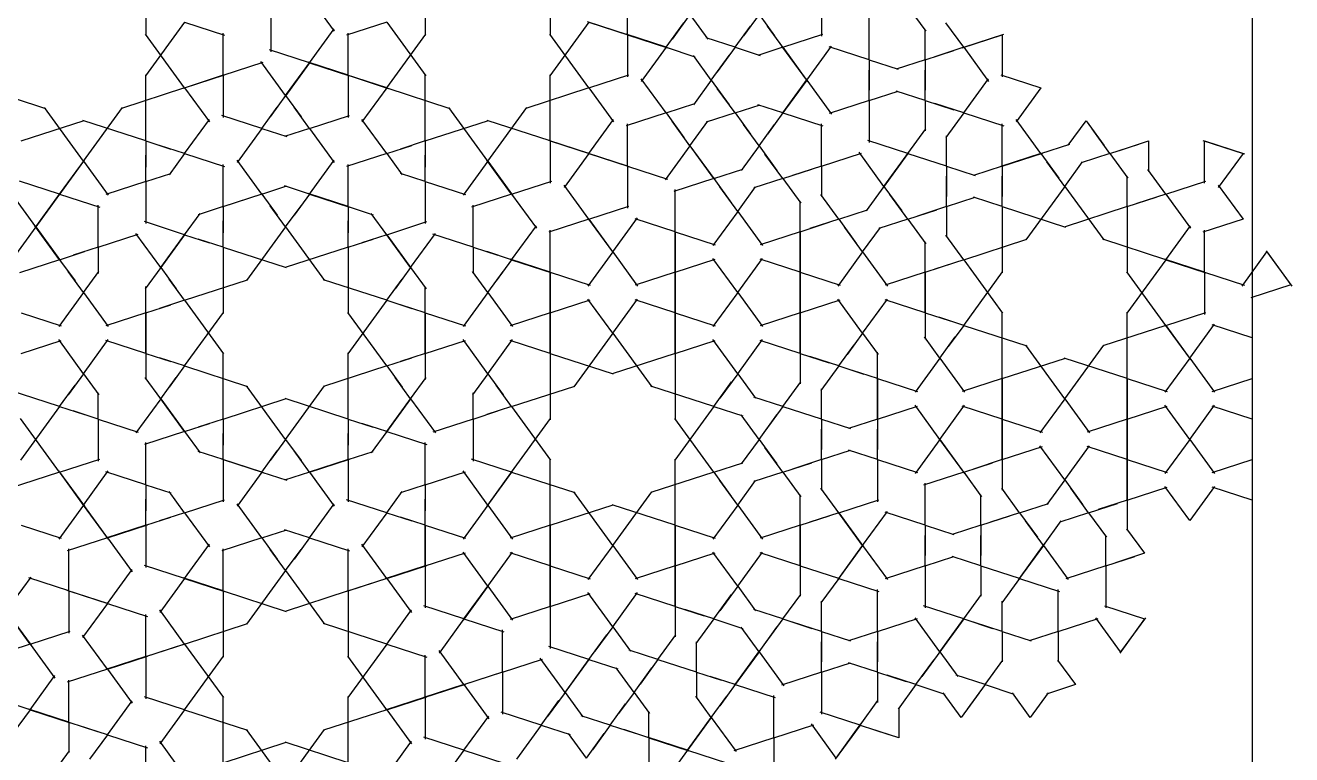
# Model space of a CAD drawing. Header units: millimetres. Extents: x -350 to 364, y -352 to 352.
# Drawn here: x -94.2 to 364.2, y -152.7 to 111.5 of the extents above; entities that cross this region are included whole.
import ezdxf

# ---------------------------------------------------------------- set-up
doc = ezdxf.new("R2010")
doc.units = ezdxf.units.MM
doc.layers.add('canvas_boundary', color=7, linetype='Continuous', true_color=0x505050)
doc.layers.add('strapwork', color=7, linetype='Continuous', true_color=0xff0000)

msp = doc.modelspace()

# ---------------------------------------------------------------- linework, layer by layer
at = {"layer": 'canvas_boundary'}
msp.add_lwpolyline([(-350, -350), (350, -350), (350, 350), (-350, 350)], close=True, dxfattribs=at)
at = {"layer": 'strapwork', "true_color": 0xff0000}
for points in [[(-50.56, 131.84), (-50.56, 107.84)], [(50.56, 131.84), (50.56, 107.84)], [(95.79, 131.84), (95.79, 107.84)], [(8.64, 121.69), (17.6, 109.35)], [(123.74, 108.06), (123.74, 123.31)], [(193.96, 122.76), (193.96, 107.51)], [(-5.34, 117.15), (-5.34, 101.9)], [(146.35, 115.41), (139.89, 106.51)], [(146.35, 115.41), (152.82, 106.51)], [(171.35, 115.41), (165.77, 107.73)], [(171.35, 115.41), (176.94, 107.73)], [(225.21, 118.22), (231.68, 109.32)], [(-36.59, 112.61), (-50.69, 93.19)], [(-36.59, 112.61), (-22.08, 107.89)], [(8.64, 97.91), (17.6, 110.25)], [(36.59, 112.61), (22.08, 107.89)], [(36.59, 112.61), (50.69, 93.19)], [(109.76, 112.61), (95.66, 93.19)], [(123.74, 108.06), (109.24, 112.78)], [(109.76, 112.61), (124.27, 107.89)], [(137.71, 103.52), (144.18, 112.42)], [(162.71, 103.52), (168.3, 111.21)], [(179.99, 103.52), (174.41, 111.21)], [(211.24, 98.98), (211.24, 114.23)], [(245.44, 103.52), (238.97, 112.42)], [(-36.59, 88.83), (-50.69, 108.25)], [(-22.61, 93.37), (-22.61, 108.62)], [(22.61, 93.37), (22.61, 108.62)], [(36.59, 88.83), (50.69, 108.25)], [(109.76, 88.83), (95.66, 108.25)], [(137.71, 103.52), (123.21, 108.24)], [(123.74, 108.06), (123.74, 92.81)], [(123.74, 108.06), (138.24, 103.35)], [(162.71, 103.52), (152.25, 106.92)], [(179.99, 103.52), (194.49, 108.24)], [(231.46, 98.98), (231.46, 109.98)], [(244.91, 103.35), (259.42, 108.06), (259.42, 92.81)], [(245.44, 103.52), (259.94, 108.24)], [(8.64, 97.91), (-5.87, 102.62)], [(137.71, 103.52), (128.75, 91.19)], [(137.71, 103.52), (148.18, 100.12)], [(162.71, 103.52), (156.25, 94.62)], [(162.71, 103.52), (171.75, 100.59)], [(179.99, 103.52), (170.95, 100.59)], [(188.63, 91.64), (179.66, 103.97)], [(179.99, 103.52), (188.95, 91.19)], [(188.63, 91.64), (197.59, 103.97)], [(211.24, 98.98), (196.74, 103.7)], [(231.46, 98.98), (241.93, 102.38)], [(245.44, 103.52), (234.98, 100.12)], [(245.44, 103.52), (254.4, 91.19)], [(-22.61, 93.37), (-8.11, 98.08)], [(0, 86.02), (-8.96, 98.36)], [(8.64, 97.91), (-0.33, 85.57)], [(0, 86.02), (8.96, 98.36)], [(22.61, 93.37), (8.11, 98.08)], [(8.64, 97.91), (23.14, 93.2)], [(154.08, 91.64), (147.61, 100.54)], [(154.08, 91.64), (160.54, 100.54)], [(211.24, 98.98), (211.24, 87.98)], [(211.24, 98.98), (221.7, 95.58)], [(231.46, 98.98), (221, 95.58)], [(231.46, 98.98), (231.46, 87.98)], [(-50.56, 69.59), (-50.56, 93.59)], [(-22.61, 93.37), (-37.12, 88.66)], [(-36.59, 88.83), (-22.08, 93.54)], [(-22.61, 93.37), (-22.61, 78.12)], [(36.59, 88.83), (22.08, 93.54)], [(22.61, 93.37), (22.61, 78.12)], [(22.61, 93.37), (37.12, 88.66)], [(50.56, 69.59), (50.56, 93.59)], [(95.79, 69.59), (95.79, 93.59)], [(109.76, 88.83), (124.27, 93.54)], [(137.71, 79.75), (128.75, 92.09)], [(179.99, 79.75), (188.95, 92.09)], [(211.24, 84.29), (211.24, 95.29)], [(231.46, 84.29), (231.46, 95.29)], [(245.44, 79.75), (254.4, 92.09)], [(258.89, 93.54), (273.39, 88.83), (264.43, 76.49)], [(-109.76, 88.83), (-86.94, 81.41)], [(-36.59, 88.83), (-59.41, 81.41)], [(-36.59, 88.83), (-27.62, 76.49)], [(36.59, 88.83), (27.62, 76.49)], [(36.59, 88.83), (59.41, 81.41)], [(109.76, 88.83), (86.94, 81.41)], [(109.76, 88.83), (118.73, 76.49)], [(154.08, 91.64), (147.61, 82.74)], [(154.08, 91.64), (160.54, 82.74)], [(162.71, 79.75), (156.25, 88.65)], [(188.63, 91.64), (179.66, 79.3)], [(188.63, 91.64), (197.59, 79.3)], [(211.24, 84.29), (221.7, 87.69)], [(231.46, 84.29), (221, 87.69)], [(0, 86.02), (-5.58, 78.34)], [(0, 86.02), (5.58, 78.34)], [(137.71, 79.75), (148.18, 83.15)], [(162.71, 79.75), (171.75, 82.68)], [(179.99, 79.75), (170.95, 82.68)], [(211.24, 84.29), (196.74, 79.58)], [(211.24, 84.29), (211.24, 69.04)], [(231.46, 84.29), (231.46, 73.29)], [(231.46, 84.29), (241.93, 80.89)], [(245.44, 79.75), (234.98, 83.15)], [(-73.18, 62.25), (-87.28, 81.66)], [(-73.18, 62.25), (-59.07, 81.66)], [(-8.64, 74.13), (-23.14, 78.85)], [(-8.64, 74.13), (-3.05, 81.82)], [(8.64, 74.13), (3.05, 81.82)], [(8.64, 74.13), (23.14, 78.85)], [(73.18, 62.25), (59.07, 81.66)], [(73.18, 62.25), (87.28, 81.66)], [(137.71, 79.75), (123.21, 75.04)], [(137.71, 79.75), (144.18, 70.85)], [(162.71, 79.75), (152.25, 76.35)], [(162.71, 79.75), (168.3, 72.06)], [(179.99, 79.75), (174.41, 72.06)], [(179.99, 79.75), (194.49, 75.04)], [(245.44, 79.75), (238.97, 70.85)], [(245.44, 79.75), (259.94, 75.04)], [(-95.79, 69.59), (-72.96, 77.01)], [(-50.56, 69.59), (-73.39, 77.01)], [(-36.59, 65.05), (-27.62, 77.39)], [(-8.64, 74.13), (-17.6, 61.8)], [(-8.64, 74.13), (0.4, 71.2)], [(8.64, 74.13), (-0.4, 71.2)], [(8.64, 74.13), (17.6, 61.8)], [(36.59, 65.05), (27.62, 77.39)], [(50.56, 69.59), (73.39, 77.01)], [(95.79, 69.59), (72.96, 77.01)], [(109.76, 65.05), (118.73, 77.39)], [(123.74, 60.51), (123.74, 75.76)], [(146.35, 67.86), (139.89, 76.76)], [(146.35, 67.86), (152.82, 76.76)], [(171.35, 67.86), (165.77, 75.55)], [(171.35, 67.86), (176.94, 75.55)], [(193.96, 60.51), (193.96, 75.76)], [(225.21, 65.05), (231.68, 73.95)], [(259.42, 60.51), (259.42, 75.76)], [(273.39, 65.05), (264.43, 77.39)], [(283.29, 68.04), (289.75, 76.94), (296.22, 68.04)], [(298.39, 65.05), (291.93, 73.95)], [(-50.56, 69.59), (-50.56, 60.09)], [(-50.56, 69.59), (-41.53, 66.66)], [(50.56, 69.59), (41.53, 66.66)], [(50.56, 69.59), (50.56, 60.09)], [(109.76, 65.05), (95.26, 69.77)], [(95.79, 69.59), (95.79, 54.34)], [(95.79, 69.59), (110.29, 64.88)], [(225.21, 65.05), (210.71, 69.77)], [(239.19, 60.51), (239.19, 71.51)], [(301.9, 66.19), (312.37, 69.59), (312.37, 58.59)], [(332.06, 69.77), (346.57, 65.05), (337.6, 52.72)], [(332.59, 54.34), (332.59, 69.59), (347.1, 64.88)], [(-50.56, 54.9), (-50.56, 64.4)], [(-36.59, 65.05), (-45.62, 67.99)], [(-36.59, 65.05), (-42.17, 57.37)], [(-36.59, 65.05), (-22.08, 60.34)], [(36.59, 65.05), (22.08, 60.34)], [(36.59, 65.05), (45.62, 67.99)], [(36.59, 65.05), (42.17, 57.37)], [(50.56, 54.9), (50.56, 64.4)], [(109.76, 65.05), (100.8, 52.72)], [(123.74, 60.51), (109.24, 65.22)], [(109.76, 65.05), (124.27, 60.34)], [(146.35, 67.86), (137.39, 55.52)], [(154.99, 55.97), (146.03, 68.31)], [(146.35, 67.86), (155.32, 55.52)], [(171.35, 67.86), (164.89, 58.96)], [(171.35, 67.86), (177.82, 58.96)], [(179.99, 55.97), (173.52, 64.87)], [(193.96, 60.51), (208.47, 65.22)], [(216.58, 53.16), (207.61, 65.5)], [(225.21, 65.05), (216.25, 52.72)], [(216.58, 53.16), (225.54, 65.5)], [(225.21, 65.05), (235.68, 61.65)], [(273.39, 65.05), (258.89, 60.34)], [(259.42, 60.51), (273.92, 65.22)], [(273.39, 65.05), (283.85, 68.45)], [(273.39, 65.05), (279.86, 56.15)], [(298.39, 65.05), (287.93, 61.65)], [(298.39, 65.05), (308.85, 68.45)], [(298.39, 65.05), (304.86, 56.15)], [(-73.18, 62.25), (-82.14, 49.91)], [(-81.81, 50.36), (-72.85, 62.7)], [(-73.18, 62.25), (-64.21, 49.91)], [(-22.61, 45.82), (-22.61, 61.07)], [(-8.64, 50.36), (-17.6, 62.7)], [(8.64, 50.36), (17.6, 62.7)], [(22.61, 45.82), (22.61, 61.07)], [(73.18, 62.25), (64.21, 49.91)], [(81.81, 50.36), (72.85, 62.7)], [(73.18, 62.25), (82.14, 49.91)], [(123.74, 60.51), (123.74, 45.26)], [(123.74, 60.51), (138.24, 55.8)], [(193.96, 60.51), (183.5, 57.11)], [(193.96, 60.51), (193.96, 49.51)], [(239.19, 60.51), (228.73, 63.91)], [(239.19, 60.51), (239.19, 49.51)], [(239.19, 60.51), (249.65, 57.11)], [(259.42, 60.51), (248.95, 57.11)], [(259.42, 60.51), (259.42, 49.51)], [(282.03, 53.16), (275.56, 62.06)], [(282.03, 53.16), (288.49, 62.06)], [(-81.81, 50.36), (-96.32, 55.07)], [(-50.56, 54.9), (-41.53, 57.83)], [(50.56, 54.9), (41.53, 57.83)], [(81.81, 50.36), (96.32, 55.07)], [(154.99, 55.97), (140.49, 51.26)], [(154.99, 55.97), (165.45, 59.37)], [(154.99, 55.97), (161.45, 47.07)], [(179.99, 55.97), (169.53, 52.57)], [(179.99, 55.97), (190.45, 59.37)], [(179.99, 55.97), (186.45, 47.07)], [(239.19, 45.82), (239.19, 56.82)], [(259.42, 45.82), (259.42, 56.82)], [(304.64, 45.82), (304.64, 56.82)], [(318.62, 50.36), (312.15, 59.26)], [(318.62, 50.36), (333.12, 55.07)], [(-90.45, 38.47), (-99.41, 50.81)], [(-90.45, 38.47), (-81.49, 50.81)], [(-50.56, 54.9), (-65.07, 50.19)], [(-50.56, 54.9), (-50.56, 39.65)], [(-22.61, 45.82), (-8.11, 50.53)], [(-8.64, 50.36), (0.4, 53.29)], [(8.64, 50.36), (-0.4, 53.3)], [(22.61, 45.82), (8.11, 50.53)], [(50.56, 54.9), (50.56, 39.65)], [(50.56, 54.9), (65.07, 50.19)], [(109.76, 41.28), (100.8, 53.61)], [(141.01, 36.74), (141.01, 51.99)], [(163.63, 44.08), (157.16, 52.98)], [(163.63, 44.08), (170.09, 52.98)], [(216.58, 53.16), (210.11, 44.27)], [(216.58, 53.16), (223.04, 44.27)], [(282.03, 53.16), (267.92, 33.75)], [(282.03, 53.16), (296.14, 33.75)], [(337.6, 53.61), (346.57, 41.28), (332.06, 36.56)], [(-81.81, 50.36), (-90.78, 38.02)], [(-81.81, 50.36), (-67.31, 45.65)], [(-67.84, 31.12), (-67.84, 46.37)], [(-8.64, 50.36), (-23.14, 45.65)], [(-8.64, 50.36), (-3.05, 42.67)], [(0, 38.47), (-5.58, 46.16)], [(0, 38.47), (5.58, 46.16)], [(8.64, 50.36), (3.05, 42.67)], [(8.64, 50.36), (23.14, 45.65)], [(81.81, 50.36), (67.31, 45.65)], [(67.84, 31.12), (67.84, 46.37)], [(81.81, 50.36), (90.78, 38.02)], [(109.76, 41.28), (124.27, 45.99)], [(186.24, 36.74), (186.24, 47.74)], [(200.21, 41.28), (193.75, 50.18)], [(225.21, 41.28), (218.75, 50.18)], [(239.19, 45.82), (249.65, 49.22)], [(259.42, 45.82), (248.95, 49.22)], [(304.64, 45.82), (315.1, 49.22)], [(318.62, 50.36), (308.15, 46.96)], [(318.62, 50.36), (327.58, 38.02)], [(-36.59, 35.66), (-31, 43.35)], [(-22.61, 45.82), (-31.65, 42.88)], [(-22.61, 45.82), (-22.61, 36.32)], [(22.61, 45.82), (22.61, 36.32)], [(22.61, 45.82), (31.65, 42.88)], [(36.59, 35.66), (31, 43.35)], [(109.76, 41.28), (95.26, 36.56)], [(118.4, 29.39), (109.44, 41.73)], [(109.76, 41.28), (118.73, 28.94)], [(118.4, 29.39), (127.36, 41.73)], [(141.01, 36.74), (126.51, 41.45)], [(163.63, 44.08), (154.66, 31.75)], [(163.63, 44.08), (172.59, 31.75)], [(200.21, 41.28), (189.75, 37.88)], [(200.21, 41.28), (210.68, 44.68)], [(200.21, 41.28), (206.68, 32.38)], [(225.21, 41.28), (214.75, 37.88)], [(225.21, 41.28), (235.68, 44.68)], [(225.21, 41.28), (231.68, 32.38)], [(239.19, 45.82), (228.73, 42.42)], [(239.19, 45.82), (239.19, 34.82)], [(259.42, 45.82), (259.42, 21.82)], [(259.42, 45.82), (282.24, 38.4)], [(304.64, 45.82), (281.82, 38.4)], [(304.64, 45.82), (304.64, 21.82)], [(-90.45, 38.47), (-99.41, 26.13)], [(-81.81, 26.58), (-90.78, 38.92)], [(-90.45, 38.47), (-81.49, 26.13)], [(-36.59, 35.66), (-51.09, 40.38)], [(-22.61, 31.12), (-22.61, 40.62)], [(0, 38.47), (-14.11, 19.06)], [(0, 38.47), (14.11, 19.06)], [(22.61, 31.12), (22.61, 40.62)], [(36.59, 35.66), (51.09, 40.38)], [(81.81, 26.58), (90.78, 38.92)], [(95.79, 22.04), (95.79, 37.29)], [(141.01, 22.04), (141.01, 37.29)], [(141.01, 36.74), (141.01, 21.49)], [(141.01, 36.74), (155.52, 32.02)], [(186.24, 36.74), (171.74, 32.02)], [(186.24, 36.74), (196.7, 40.13)], [(186.24, 22.04), (186.24, 37.29)], [(186.24, 36.74), (186.24, 21.49)], [(208.85, 29.39), (202.39, 38.29)], [(208.85, 29.39), (215.32, 38.29)], [(318.62, 26.58), (327.58, 38.92)], [(332.59, 22.04), (332.59, 37.29)], [(-67.84, 31.12), (-53.33, 35.84)], [(-45.22, 23.78), (-54.19, 36.11)], [(-36.59, 35.66), (-45.55, 23.33)], [(-45.22, 23.78), (-36.26, 36.11)], [(-36.59, 35.66), (-27.55, 32.73)], [(-22.61, 31.12), (-31.65, 34.06)], [(22.61, 31.12), (31.65, 34.06)], [(36.59, 35.66), (27.55, 32.73)], [(45.23, 23.78), (36.26, 36.11)], [(36.59, 35.66), (45.55, 23.33)], [(45.23, 23.78), (54.19, 36.11)], [(67.84, 31.12), (53.33, 35.84)], [(231.46, 22.04), (231.46, 33.04)], [(245.44, 26.58), (238.97, 35.48)], [(245.44, 26.58), (268.27, 34)], [(318.62, 26.58), (295.79, 34)], [(-81.81, 26.58), (-72.78, 29.52)], [(-67.84, 31.12), (-76.87, 28.19)], [(-67.84, 31.12), (-67.84, 21.62)], [(-22.61, 31.12), (-22.61, 7.12)], [(-22.61, 31.12), (0.21, 23.71)], [(22.61, 31.12), (-0.21, 23.71)], [(22.61, 31.12), (22.61, 7.12)], [(67.84, 31.12), (67.84, 21.62)], [(67.84, 31.12), (76.87, 28.19)], [(81.81, 26.58), (72.78, 29.52)], [(118.4, 29.39), (109.44, 17.05)], [(118.4, 29.39), (127.36, 17.05)], [(208.85, 29.39), (199.89, 17.05)], [(208.85, 29.39), (217.82, 17.05)], [(346.24, 17.05), (355.2, 29.39), (364.17, 17.05)], [(354.88, 29.84), (363.84, 17.5), (349.34, 12.79)], [(-81.81, 26.58), (-96.32, 21.87)], [(-81.81, 26.58), (-76.23, 18.9)], [(-45.22, 23.78), (-50.81, 16.09)], [(-45.22, 23.78), (-39.64, 16.09)], [(45.23, 23.78), (39.64, 16.09)], [(45.23, 23.78), (50.81, 16.09)], [(81.81, 26.58), (76.23, 18.9)], [(95.79, 22.04), (81.28, 26.75)], [(81.81, 26.58), (96.32, 21.87)], [(141.01, 22.04), (155.52, 26.75)], [(163.63, 14.69), (154.66, 27.03)], [(163.63, 14.69), (172.59, 27.03)], [(186.24, 22.04), (171.74, 26.75)], [(231.46, 22.04), (241.93, 25.44)], [(245.44, 26.58), (234.98, 23.18)], [(245.44, 26.58), (259.55, 7.17)], [(318.62, 26.58), (304.51, 7.17)], [(332.59, 22.04), (318.09, 26.75)], [(318.62, 26.58), (333.12, 21.87)], [(-73.18, 14.69), (-78.76, 22.38)], [(-73.18, 14.69), (-67.59, 22.38)], [(-36.59, 11.89), (-42.17, 19.57)], [(-36.59, 11.89), (-13.76, 19.31)], [(36.59, 11.89), (13.76, 19.31)], [(36.59, 11.89), (42.17, 19.57)], [(73.18, 14.69), (67.59, 22.38)], [(73.18, 14.69), (78.76, 22.38)], [(95.79, 7.35), (95.79, 22.6)], [(95.79, 22.04), (95.79, 6.79)], [(95.79, 22.04), (110.29, 17.33)], [(141.01, 22.04), (126.51, 17.33)], [(141.01, 7.35), (141.01, 22.6)], [(141.01, 22.04), (141.01, 6.79)], [(186.24, 7.35), (186.24, 22.6)], [(186.24, 22.04), (186.24, 6.79)], [(186.24, 22.04), (200.74, 17.33)], [(231.46, 22.04), (216.96, 17.33)], [(231.46, 7.35), (231.46, 22.6)], [(231.46, 22.04), (231.46, 6.79)], [(245.44, 2.81), (259.55, 22.22)], [(318.62, 2.81), (304.51, 22.22)], [(332.59, 22.04), (332.59, 6.79)], [(332.59, 22.04), (347.1, 17.33)], [(-73.18, 14.69), (-82.14, 2.36)], [(-73.18, 14.69), (-64.21, 2.36)], [(-50.56, 7.35), (-50.56, 16.85)], [(50.56, 7.35), (50.56, 16.85)], [(73.18, 14.69), (64.21, 2.36)], [(73.18, 14.69), (82.14, 2.36)], [(163.63, 14.69), (154.66, 2.36)], [(163.63, 14.69), (172.59, 2.36)], [(-50.56, 7.35), (-41.53, 10.28)], [(-36.59, 11.89), (-45.62, 8.95)], [(-36.59, 11.89), (-22.48, -7.53)], [(36.59, 11.89), (22.48, -7.53)], [(36.59, 11.89), (45.62, 8.95)], [(50.56, 7.35), (41.53, 10.28)], [(95.79, 7.35), (110.29, 12.06)], [(118.4, 0), (109.44, 12.34)], [(118.4, 0), (127.37, 12.34)], [(141.01, 7.35), (126.51, 12.06)], [(186.24, 7.35), (200.74, 12.06)], [(208.85, 0), (199.89, 12.34)], [(208.85, 0), (217.82, 12.34)], [(231.46, 7.35), (216.96, 12.06)], [(349.87, 13.51), (349.87, -1.74), (335.36, 2.98)], [(-95.79, 7.35), (-81.28, 2.64)], [(-50.56, 7.35), (-65.07, 2.64)], [(-50.56, -7.35), (-50.56, 7.9)], [(-50.56, 7.35), (-50.56, -7.9)], [(-36.59, -11.89), (-22.48, 7.53)], [(36.59, -11.89), (22.48, 7.53)], [(50.56, -7.35), (50.56, 7.9)], [(50.56, 7.35), (50.56, -7.9)], [(50.56, 7.35), (65.07, 2.63)], [(95.79, 7.35), (81.28, 2.63)], [(95.79, -7.35), (95.79, 7.9)], [(95.79, 7.35), (95.79, -7.9)], [(141.01, -7.35), (141.01, 7.9)], [(141.01, 7.35), (141.01, -7.9)], [(141.01, 7.35), (155.52, 2.63)], [(186.24, 7.35), (171.74, 2.63)], [(186.24, -7.35), (186.24, 7.9)], [(186.24, 7.35), (186.24, -7.9)], [(231.46, 7.35), (231.46, -2.15)], [(231.46, 7.35), (240.5, 4.41)], [(245.44, 2.81), (236.41, 5.74)], [(259.42, -16.43), (259.42, 7.57)], [(304.64, -16.43), (304.64, 7.57)], [(318.62, 2.81), (333.12, 7.52)], [(245.44, 2.81), (239.86, -4.88)], [(245.44, 2.81), (268.27, -4.61)], [(318.62, 2.81), (295.79, -4.61)], [(327.25, -9.08), (318.29, 3.25)], [(318.62, 2.81), (327.58, -9.53)], [(327.25, -9.08), (336.22, 3.25)], [(-95.79, -7.35), (-81.28, -2.63)], [(-73.18, -14.69), (-82.14, -2.36)], [(-73.18, -14.69), (-64.21, -2.36)], [(-50.56, -7.35), (-65.07, -2.63)], [(50.56, -7.35), (65.07, -2.63)], [(73.18, -14.69), (64.21, -2.36)], [(73.18, -14.69), (82.14, -2.36)], [(95.79, -7.35), (81.28, -2.63)], [(118.4, 0), (104.29, -19.42)], [(118.4, 0), (132.51, -19.42)], [(141.01, -7.35), (155.52, -2.63)], [(163.63, -14.69), (154.66, -2.36)], [(163.63, -14.69), (172.59, -2.36)], [(186.24, -7.35), (171.74, -2.64)], [(200.21, -11.89), (205.8, -4.2)], [(208.85, 0), (203.27, -7.69)], [(208.85, 0), (214.44, -7.69)], [(236.8, -9.08), (231.22, -1.4)], [(236.8, -9.08), (242.39, -1.4)], [(282.03, -23.78), (267.92, -4.36)], [(282.03, -23.78), (296.14, -4.36)], [(-50.56, -7.35), (-50.56, -16.85)], [(-50.56, -7.35), (-41.53, -10.28)], [(-36.59, -11.89), (-45.62, -8.95)], [(-22.61, -31.12), (-22.61, -7.12)], [(22.61, -31.12), (22.61, -7.12)], [(36.59, -11.89), (45.62, -8.95)], [(50.56, -7.35), (41.53, -10.28)], [(50.56, -7.35), (50.56, -16.85)], [(95.79, -7.35), (95.79, -31.35)], [(95.79, -7.35), (118.61, -14.76)], [(141.01, -7.35), (118.19, -14.76)], [(141.01, -7.35), (141.01, -31.35)], [(186.24, -7.35), (186.24, -18.35)], [(186.24, -7.35), (196.7, -10.75)], [(200.21, -11.89), (189.75, -8.49)], [(214.19, -16.43), (214.19, -6.93)], [(236.8, -9.08), (227.84, -21.42)], [(236.8, -9.08), (245.77, -21.42)], [(259.42, -16.43), (282.24, -9.01)], [(304.64, -16.43), (281.82, -9.01)], [(327.25, -9.08), (318.29, -21.42)], [(327.25, -9.08), (336.22, -21.42)], [(-36.59, -11.89), (-42.17, -19.57)], [(-36.59, -11.89), (-13.76, -19.3)], [(36.59, -11.89), (13.76, -19.3)], [(36.59, -11.89), (42.17, -19.57)], [(200.21, -11.89), (193.75, -20.79)], [(200.21, -11.89), (209.25, -14.82)], [(214.19, -16.43), (205.16, -13.49)], [(-73.18, -14.69), (-78.76, -22.38)], [(-73.18, -14.69), (-67.59, -22.38)], [(-45.22, -23.78), (-50.81, -16.09)], [(-45.22, -23.78), (-39.64, -16.09)], [(45.22, -23.78), (39.64, -16.09)], [(45.22, -23.78), (50.81, -16.09)], [(73.18, -14.69), (67.59, -22.38)], [(73.18, -14.69), (78.76, -22.38)], [(154.99, -26.58), (161.45, -17.68)], [(163.63, -14.69), (157.16, -23.59)], [(163.63, -14.69), (170.09, -23.59)], [(179.99, -26.58), (186.45, -17.68)], [(214.19, -31.12), (214.19, -15.87)], [(214.19, -16.43), (214.19, -31.68)], [(214.19, -16.43), (228.69, -21.14)], [(259.42, -16.43), (244.91, -21.14)], [(259.42, -31.12), (259.42, -15.87)], [(259.42, -16.43), (259.42, -31.68)], [(304.64, -31.12), (304.64, -15.87)], [(304.64, -16.43), (304.64, -31.68)], [(304.64, -16.43), (319.14, -21.14)], [(349.87, -15.87), (349.87, -31.12), (335.36, -26.41)], [(335.36, -21.14), (349.87, -16.43), (349.87, -31.68)], [(-81.81, -26.58), (-104.64, -19.17)], [(-81.81, -26.58), (-76.23, -18.9)], [(-67.84, -31.12), (-67.84, -21.62)], [(0, -38.47), (-14.11, -19.05)], [(0, -38.47), (14.11, -19.05)], [(67.84, -31.12), (67.84, -21.62)], [(81.81, -26.58), (76.23, -18.9)], [(81.81, -26.58), (104.64, -19.17)], [(154.99, -26.58), (132.16, -19.17)], [(193.96, -31.12), (193.96, -20.12)], [(-81.81, -26.58), (-95.92, -46)], [(-81.81, -26.58), (-72.78, -29.52)], [(-45.22, -23.78), (-54.19, -36.11)], [(-36.59, -35.66), (-45.55, -23.33)], [(-45.22, -23.78), (-36.26, -36.11)], [(-22.61, -31.12), (0.21, -23.71)], [(22.61, -31.12), (-0.21, -23.71)], [(45.22, -23.78), (36.26, -36.11)], [(36.59, -35.66), (45.55, -23.33)], [(45.22, -23.78), (54.19, -36.11)], [(81.81, -26.58), (72.78, -29.52)], [(81.81, -26.58), (95.92, -46)], [(154.99, -26.58), (140.88, -46)], [(154.99, -26.58), (165.45, -29.98)], [(179.99, -26.58), (169.53, -23.18)], [(179.99, -26.58), (173.52, -35.48)], [(179.99, -26.58), (190.45, -29.98)], [(214.19, -31.12), (228.69, -26.41)], [(236.8, -38.47), (227.84, -26.13)], [(236.8, -38.47), (245.77, -26.13)], [(259.42, -31.12), (244.91, -26.41)], [(282.03, -23.78), (273.06, -36.11)], [(282.03, -23.78), (290.99, -36.11)], [(304.64, -31.12), (319.14, -26.41)], [(327.25, -38.47), (318.29, -26.13)], [(327.25, -38.47), (336.22, -26.13)], [(-81.81, -50.36), (-95.92, -30.94)], [(-67.84, -31.12), (-76.87, -28.19)], [(-67.84, -31.12), (-67.84, -46.37)], [(-67.84, -31.12), (-53.33, -35.84)], [(-22.61, -31.12), (-31.65, -34.06)], [(-22.61, -31.12), (-22.61, -40.62)], [(22.61, -31.12), (22.61, -40.62)], [(22.61, -31.12), (31.65, -34.06)], [(67.84, -31.12), (53.33, -35.84)], [(67.84, -31.12), (76.87, -28.19)], [(67.84, -31.12), (67.84, -46.37)], [(81.81, -50.36), (95.92, -30.94)], [(154.99, -50.36), (140.88, -30.94)], [(171.35, -38.47), (164.89, -29.57)], [(171.35, -38.47), (177.82, -29.57)], [(193.96, -31.12), (183.5, -27.72)], [(193.96, -31.12), (193.96, -42.12)], [(193.96, -31.12), (204.43, -34.52)], [(214.19, -31.12), (203.73, -34.52)], [(214.19, -31.12), (214.19, -42.12)], [(259.42, -31.12), (259.41, -46.37)], [(259.42, -45.82), (259.42, -30.57)], [(259.42, -31.12), (273.92, -35.84)], [(304.64, -31.12), (290.14, -35.84)], [(304.64, -45.82), (304.64, -30.57)], [(304.64, -31.12), (304.64, -46.37)], [(-36.59, -35.66), (-51.09, -40.38)], [(-36.59, -35.66), (-27.55, -32.73)], [(-36.59, -35.66), (-31, -43.35)], [(-22.61, -45.82), (-22.61, -36.32)], [(22.61, -45.82), (22.61, -36.32)], [(36.59, -35.66), (27.55, -32.73)], [(36.59, -35.66), (31, -43.35)], [(36.59, -35.66), (51.09, -40.38)], [(193.96, -45.82), (193.96, -34.82)], [(214.19, -45.82), (214.19, -34.82)], [(-50.56, -54.9), (-50.56, -39.65)], [(0, -38.47), (-5.58, -46.16)], [(0, -38.47), (5.58, -46.16)], [(50.56, -54.9), (50.56, -39.65)], [(171.35, -38.47), (164.89, -47.37)], [(171.35, -38.47), (177.82, -47.37)], [(236.8, -38.47), (227.84, -50.81)], [(245.44, -50.36), (236.48, -38.02)], [(236.8, -38.47), (245.77, -50.81)], [(259.42, -45.82), (273.92, -41.11)], [(282.03, -53.17), (273.06, -40.83)], [(282.03, -53.17), (290.99, -40.83)], [(304.64, -45.82), (290.14, -41.11)], [(327.25, -38.47), (318.29, -50.81)], [(327.25, -38.47), (336.22, -50.81)], [(-81.81, -50.36), (-67.31, -45.65)], [(-22.61, -45.82), (-31.65, -42.88)], [(-8.64, -50.36), (-23.14, -45.65)], [(-22.61, -45.82), (-22.61, -61.07)], [(-22.61, -45.82), (-8.11, -50.53)], [(-8.64, -50.36), (-3.05, -42.67)], [(8.64, -50.36), (3.05, -42.67)], [(22.61, -45.82), (8.11, -50.53)], [(8.64, -50.36), (23.14, -45.65)], [(22.61, -45.82), (31.65, -42.88)], [(22.61, -45.82), (22.61, -61.07)], [(81.81, -50.36), (67.31, -45.65)], [(95.79, -69.59), (95.79, -45.59)], [(141.01, -69.59), (141.01, -45.59)], [(179.99, -50.36), (173.52, -41.46)], [(193.96, -45.82), (183.5, -49.22)], [(193.96, -45.82), (204.43, -42.42)], [(193.96, -45.82), (193.96, -56.82)], [(214.19, -45.82), (203.73, -42.42)], [(214.19, -45.82), (214.19, -61.07)], [(214.19, -45.82), (228.69, -50.53)], [(259.42, -45.82), (248.95, -49.22)], [(259.42, -45.82), (259.42, -56.82)], [(304.64, -60.51), (304.64, -45.26)], [(304.64, -45.82), (304.64, -61.07)], [(304.64, -45.82), (319.14, -50.53)], [(349.87, -45.26), (349.87, -60.51), (335.36, -55.8)], [(335.36, -50.53), (349.87, -45.82), (349.87, -61.07)], [(-81.81, -50.36), (-104.64, -57.78)], [(-73.18, -62.25), (-82.14, -49.91)], [(-81.81, -50.36), (-72.85, -62.7)], [(-73.18, -62.25), (-64.21, -49.91)], [(-50.56, -54.9), (-65.07, -50.19)], [(-8.64, -50.36), (-17.6, -62.7)], [(-8.64, -50.36), (0.4, -53.29)], [(8.64, -50.36), (-0.4, -53.29)], [(8.64, -50.36), (17.6, -62.7)], [(50.56, -54.9), (65.07, -50.19)], [(73.18, -62.25), (64.21, -49.91)], [(81.81, -50.36), (72.85, -62.7)], [(73.18, -62.25), (82.14, -49.91)], [(81.81, -50.36), (104.64, -57.78)], [(154.99, -50.36), (132.16, -57.78)], [(154.99, -50.36), (165.45, -46.96)], [(154.99, -50.36), (161.45, -59.26)], [(179.99, -50.36), (169.53, -53.76)], [(179.99, -50.36), (190.45, -46.96)], [(179.99, -50.36), (186.45, -59.26)], [(245.44, -50.36), (230.94, -55.07)], [(245.44, -50.36), (255.9, -46.96)], [(245.44, -50.36), (251.91, -59.26)], [(-50.56, -54.9), (-50.56, -64.4)], [(-50.56, -54.9), (-41.53, -57.83)], [(50.56, -54.9), (41.53, -57.84)], [(50.56, -54.9), (50.56, -64.4)], [(163.63, -62.25), (157.16, -53.35)], [(163.63, -62.25), (170.09, -53.35)], [(231.46, -69.59), (231.46, -54.34)], [(282.03, -53.17), (275.56, -62.06)], [(282.03, -53.17), (288.49, -62.06)], [(-36.59, -65.05), (-42.17, -57.37)], [(36.59, -65.05), (42.17, -57.37)], [(118.4, -76.94), (104.29, -57.53)], [(118.4, -76.94), (132.51, -57.53)], [(186.24, -69.59), (186.24, -58.59)], [(200.21, -65.05), (193.75, -56.15)], [(251.69, -69.59), (251.69, -58.59)], [(265.67, -65.05), (259.2, -56.15)], [(290.67, -65.05), (284.2, -56.15)], [(304.64, -60.51), (319.14, -55.8)], [(336.22, -55.52), (327.25, -67.86), (318.29, -55.52)], [(-73.18, -62.25), (-82.14, -74.58)], [(-64.54, -74.13), (-73.5, -61.8)], [(-73.18, -62.25), (-64.21, -74.58)], [(-50.56, -69.59), (-50.56, -60.09)], [(-36.59, -65.05), (-22.08, -60.34)], [(-8.64, -74.13), (-17.6, -61.8)], [(8.64, -74.13), (17.6, -61.8)], [(36.59, -65.05), (22.08, -60.34)], [(50.56, -69.59), (50.56, -60.09)], [(73.18, -62.25), (64.21, -74.58)], [(73.18, -62.25), (82.14, -74.58)], [(95.79, -69.59), (118.61, -62.18)], [(141.01, -69.59), (118.19, -62.18)], [(163.63, -62.25), (154.66, -74.58)], [(163.63, -62.25), (172.59, -74.58)], [(200.21, -65.05), (214.72, -60.34)], [(265.67, -65.05), (276.13, -61.65)], [(290.67, -65.05), (301.13, -61.65)], [(304.64, -60.51), (294.18, -63.91)], [(304.64, -60.51), (304.64, -71.51)], [(-50.56, -69.59), (-41.53, -66.66)], [(-36.59, -65.05), (-45.62, -67.99)], [(-36.59, -65.05), (-27.62, -77.39)], [(36.59, -65.05), (27.62, -77.39)], [(36.59, -65.05), (45.62, -67.99)], [(50.56, -69.59), (41.53, -66.66)], [(186.24, -69.59), (196.7, -66.2)], [(200.21, -65.05), (189.75, -68.45)], [(208.85, -76.94), (199.89, -64.6)], [(200.21, -65.05), (209.18, -77.39)], [(208.85, -76.94), (217.82, -64.6)], [(231.46, -69.59), (216.96, -64.88)], [(251.69, -69.59), (262.15, -66.2)], [(265.67, -65.05), (255.2, -68.45)], [(265.67, -65.05), (272.13, -73.95)], [(274.3, -76.94), (267.84, -68.04)], [(274.3, -76.94), (280.77, -68.04)], [(290.67, -65.05), (280.2, -68.45)], [(290.67, -65.05), (297.13, -73.95)], [(-95.79, -69.59), (-81.29, -74.31)], [(-50.56, -69.59), (-65.07, -74.31)], [(-64.54, -74.13), (-50.04, -69.42)], [(-50.56, -69.59), (-50.56, -84.84)], [(-8.64, -74.13), (0.4, -71.2)], [(8.64, -74.13), (-0.4, -71.2)], [(50.56, -84.29), (50.56, -69.04)], [(50.56, -69.59), (50.56, -84.84)], [(50.56, -69.59), (65.07, -74.31)], [(95.79, -69.59), (81.28, -74.31)], [(95.79, -84.29), (95.79, -69.04)], [(95.79, -69.59), (95.79, -84.84)], [(141.01, -84.29), (141.01, -69.04)], [(141.01, -69.59), (141.01, -84.84)], [(141.01, -69.59), (155.52, -74.31)], [(186.24, -69.59), (171.74, -74.31)], [(186.24, -84.29), (186.24, -69.04)], [(186.24, -69.59), (186.24, -84.84)], [(231.46, -69.59), (231.46, -80.59)], [(231.46, -69.59), (241.93, -72.99)], [(231.46, -84.29), (231.46, -73.29)], [(251.69, -69.59), (241.23, -72.99)], [(251.69, -69.59), (251.69, -80.59)], [(251.69, -84.29), (251.69, -73.29)], [(296.92, -84.29), (296.92, -73.29)], [(304.42, -70.85), (310.89, -79.75), (300.43, -83.15)], [(-64.54, -74.13), (-79.04, -78.85)], [(-64.54, -74.13), (-55.58, -86.47)], [(-36.59, -88.83), (-27.62, -76.49)], [(-8.64, -74.13), (-23.14, -78.85)], [(-8.64, -74.13), (-3.05, -81.82)], [(8.64, -74.13), (3.05, -81.82)], [(8.64, -74.13), (23.14, -78.85)], [(36.59, -88.83), (27.62, -76.49)], [(118.4, -76.94), (109.44, -89.28)], [(118.4, -76.94), (127.36, -89.28)], [(208.85, -76.94), (199.89, -89.28)], [(200.21, -88.83), (209.18, -76.49)], [(208.85, -76.94), (217.82, -89.28)], [(274.3, -76.94), (265.34, -89.28)], [(265.67, -88.83), (274.63, -76.49)], [(274.3, -76.94), (283.27, -89.28)], [(-78.51, -93.37), (-78.51, -78.12)], [(-22.61, -93.37), (-22.61, -78.12)], [(0, -86.02), (-5.58, -78.34)], [(0, -86.02), (5.58, -78.34)], [(22.61, -93.37), (22.61, -78.12)], [(50.56, -84.29), (65.07, -79.58)], [(73.18, -91.64), (64.21, -79.3)], [(73.18, -91.64), (82.14, -79.3)], [(95.79, -84.29), (81.28, -79.58)], [(141.01, -84.29), (155.52, -79.58)], [(163.63, -91.64), (154.66, -79.3)], [(163.63, -91.64), (172.59, -79.3)], [(186.24, -84.29), (171.74, -79.58)], [(231.46, -84.29), (241.93, -80.89)], [(251.69, -84.29), (241.23, -80.89)], [(296.92, -84.29), (307.38, -80.89)], [(-64.54, -97.91), (-55.58, -85.57)], [(-36.59, -88.83), (-51.09, -84.12)], [(0, -86.02), (-14.11, -105.44)], [(0, -86.02), (14.11, -105.44)], [(50.56, -84.29), (36.06, -89)], [(36.59, -88.83), (51.09, -84.12)], [(50.56, -84.29), (50.56, -99.54)], [(95.79, -98.98), (95.79, -83.73)], [(95.79, -84.29), (95.79, -99.54)], [(95.79, -84.29), (110.29, -89)], [(141.01, -84.29), (126.51, -89)], [(141.01, -98.98), (141.01, -83.73)], [(141.01, -84.29), (141.01, -99.54)], [(186.24, -84.29), (186.24, -95.29)], [(186.24, -84.29), (196.7, -87.69)], [(200.21, -88.83), (189.75, -85.43)], [(231.46, -84.29), (216.96, -89)], [(231.46, -84.29), (231.46, -99.54)], [(251.69, -84.29), (251.69, -95.29)], [(251.69, -84.29), (262.15, -87.69)], [(265.67, -88.83), (255.2, -85.43)], [(296.92, -84.29), (282.41, -89)], [(296.92, -84.29), (296.92, -99.54)], [(-101.13, -100.72), (-92.16, -88.38)], [(-78.51, -93.37), (-93.02, -88.66)], [(-36.59, -88.83), (-45.55, -101.17)], [(-22.61, -93.37), (-37.12, -88.66)], [(-36.59, -88.83), (-22.08, -93.54)], [(36.59, -88.83), (22.08, -93.54)], [(22.61, -93.37), (37.12, -88.66)], [(36.59, -88.83), (45.55, -101.17)], [(73.18, -91.64), (64.21, -103.97)], [(64.54, -103.52), (73.5, -91.19)], [(73.18, -91.64), (82.14, -103.97)], [(163.63, -91.64), (157.16, -100.54)], [(163.63, -91.64), (170.09, -100.54)], [(200.21, -88.83), (193.75, -97.73)], [(200.21, -88.83), (214.72, -93.54)], [(265.67, -88.83), (259.2, -97.73)], [(265.67, -88.83), (280.17, -93.54)], [(-64.54, -97.91), (-79.04, -93.2)], [(-78.51, -93.37), (-78.51, -108.62)], [(-78.51, -93.37), (-64.01, -98.08)], [(-22.61, -93.37), (-22.61, -117.37)], [(-22.61, -93.37), (0.21, -100.79)], [(22.61, -93.37), (-0.21, -100.79)], [(22.61, -93.37), (22.61, -117.37)], [(95.79, -98.98), (110.29, -94.27)], [(118.4, -106.33), (109.44, -93.99)], [(118.4, -106.33), (127.36, -93.99)], [(141.01, -98.98), (126.51, -94.27)], [(154.99, -103.52), (161.45, -94.63)], [(179.99, -103.52), (186.45, -94.63)], [(214.19, -108.07), (214.19, -92.82)], [(245.44, -103.52), (251.91, -94.63)], [(279.64, -108.07), (279.64, -92.82)], [(-92.49, -112.61), (-101.45, -100.27)], [(-101.13, -100.72), (-92.16, -113.05)], [(-64.54, -97.91), (-73.5, -110.25)], [(-64.54, -97.91), (-50.04, -102.62)], [(-36.59, -112.61), (-45.55, -100.27)], [(36.59, -112.61), (45.55, -100.27)], [(64.54, -103.52), (50.03, -98.81)], [(95.79, -98.98), (81.28, -103.7)], [(95.79, -98.98), (95.79, -114.23)], [(141.01, -98.98), (141.01, -109.98)], [(141.01, -98.98), (151.48, -102.38)], [(154.99, -103.52), (144.53, -100.13)], [(179.99, -103.52), (169.53, -100.13)], [(193.96, -108.07), (193.96, -97.07)], [(245.44, -103.52), (230.94, -98.81)], [(259.42, -108.07), (259.42, -97.07)], [(296.39, -98.81), (310.89, -103.52), (301.93, -115.86)], [(-50.56, -117.15), (-50.56, -101.9)], [(-36.59, -112.61), (-13.76, -105.19)], [(36.59, -112.61), (13.76, -105.19)], [(64.54, -103.52), (55.57, -115.86)], [(64.54, -103.52), (79.04, -108.24)], [(154.99, -103.52), (148.52, -112.42)], [(154.99, -103.52), (165.45, -106.92)], [(179.99, -103.52), (173.52, -112.42)], [(179.99, -103.52), (190.45, -106.92)], [(193.96, -108.07), (183.5, -104.67)], [(214.19, -108.07), (228.69, -103.35)], [(236.8, -115.41), (227.84, -103.08)], [(245.44, -103.52), (236.48, -115.86)], [(236.8, -115.41), (245.77, -103.08)], [(245.44, -103.52), (255.9, -106.92)], [(259.42, -108.07), (248.95, -104.67)], [(279.64, -108.07), (294.14, -103.35)], [(311.22, -103.08), (302.25, -115.41), (293.29, -103.08)], [(-92.49, -112.61), (-77.99, -107.89)], [(-64.54, -121.69), (-73.5, -109.35)], [(78.51, -122.76), (78.51, -107.51)], [(109.76, -118.22), (116.23, -109.32)], [(118.4, -106.33), (111.94, -115.23)], [(118.4, -106.33), (124.87, -115.23)], [(134.76, -118.22), (141.23, -109.32)], [(171.35, -115.41), (164.89, -106.51)], [(171.35, -115.41), (177.82, -106.51)], [(193.96, -108.07), (193.96, -119.07)], [(193.96, -108.07), (204.43, -111.46)], [(214.19, -108.07), (203.73, -111.46)], [(214.19, -108.07), (214.19, -119.07)], [(259.42, -108.07), (259.42, -119.07)], [(259.42, -108.07), (269.88, -111.46)], [(279.64, -108.07), (269.18, -111.46)], [(279.64, -108.07), (279.64, -119.07)], [(-92.49, -112.61), (-106.99, -117.32)], [(-92.49, -112.61), (-83.53, -124.94)], [(-36.59, -112.61), (-51.09, -117.32)], [(-50.56, -117.15), (-36.06, -112.43)], [(-36.59, -112.61), (-22.48, -132.02)], [(36.59, -112.61), (22.48, -132.02)], [(36.59, -112.61), (51.09, -117.32)], [(109.76, -118.22), (95.26, -113.51)], [(148.74, -122.76), (148.74, -111.76)], [(193.96, -122.76), (193.96, -111.76)], [(214.19, -122.76), (214.19, -111.76)], [(-50.56, -117.15), (-65.07, -121.86)], [(-64.54, -121.69), (-50.04, -116.97)], [(-50.56, -117.15), (-50.56, -132.4)], [(-36.59, -136.38), (-22.48, -116.97)], [(36.59, -136.38), (22.48, -116.97)], [(50.56, -131.84), (50.56, -116.59)], [(64.54, -127.3), (55.57, -114.96)], [(78.51, -122.76), (93.02, -118.05)], [(101.13, -130.11), (92.16, -117.77)], [(109.76, -118.22), (100.8, -130.56)], [(101.13, -130.11), (110.09, -117.77)], [(109.76, -118.22), (120.23, -121.62)], [(134.76, -118.22), (124.3, -114.82)], [(134.76, -118.22), (128.3, -127.12)], [(134.76, -118.22), (145.23, -121.62)], [(171.35, -115.41), (162.39, -127.75)], [(162.71, -127.3), (171.68, -114.96)], [(171.35, -115.41), (180.32, -127.75)], [(228.17, -127.3), (234.63, -118.4)], [(236.8, -115.41), (230.34, -124.31)], [(236.8, -115.41), (243.27, -124.31)], [(253.17, -127.3), (259.63, -118.4)], [(279.42, -118.4), (285.89, -127.3), (275.43, -130.7)], [(-64.54, -121.69), (-79.04, -126.4)], [(-64.54, -121.69), (-55.58, -134.02)], [(78.51, -122.76), (64.01, -127.47)], [(64.54, -127.3), (79.04, -122.59)], [(78.51, -122.76), (78.51, -138.01)], [(126.13, -130.11), (119.66, -121.21)], [(126.13, -130.11), (132.59, -121.21)], [(148.74, -122.76), (138.28, -119.36)], [(148.74, -122.76), (148.74, -132.26)], [(148.74, -122.76), (157.77, -125.7)], [(193.96, -122.76), (179.46, -127.47)], [(193.96, -122.76), (204.43, -119.36)], [(193.96, -122.76), (193.96, -138.01)], [(214.19, -122.76), (203.73, -119.36)], [(214.19, -122.76), (214.19, -133.76)], [(214.19, -122.76), (224.65, -126.16)], [(-92.49, -136.38), (-83.53, -124.04)], [(-78.51, -140.92), (-78.51, -125.67)], [(64.54, -127.3), (50.03, -132.01)], [(50.56, -131.84), (65.07, -127.13)], [(64.54, -127.3), (73.5, -139.64)], [(162.71, -127.3), (153.68, -124.37)], [(162.71, -127.3), (157.13, -134.99)], [(162.71, -127.3), (177.22, -132.01)], [(228.17, -127.3), (217.7, -123.9)], [(228.17, -127.3), (221.7, -136.2)], [(228.17, -127.3), (238.63, -130.7)], [(253.17, -127.3), (242.7, -123.9)], [(253.17, -127.3), (246.7, -136.2)], [(253.17, -127.3), (263.63, -130.7)], [(-36.59, -136.38), (-51.09, -131.67)], [(-22.61, -155.62), (-22.61, -131.62)], [(22.61, -155.62), (22.61, -131.62)], [(50.56, -131.84), (36.06, -136.55)], [(36.59, -136.38), (51.09, -131.67)], [(50.56, -131.84), (50.56, -147.09)], [(101.13, -130.11), (94.66, -139.01)], [(101.13, -130.11), (107.59, -139.01)], [(126.13, -130.11), (120.54, -137.79)], [(126.13, -130.11), (131.71, -137.79)], [(154.08, -139.19), (148.49, -131.5)], [(154.08, -139.19), (159.66, -131.5)], [(176.69, -146.54), (176.69, -131.29)], [(250.99, -130.29), (244.53, -139.19), (238.06, -130.29)], [(275.99, -130.29), (269.53, -139.19), (263.06, -130.29)], [(-92.49, -136.38), (-102.95, -132.98)], [(-92.49, -136.38), (-98.96, -145.28)], [(-78.51, -140.92), (-93.02, -136.21)], [(-92.49, -136.38), (-77.99, -141.09)], [(-64.54, -145.46), (-55.58, -133.13)], [(-36.59, -136.38), (-45.55, -148.72)], [(-36.59, -136.38), (-13.76, -143.8)], [(36.59, -136.38), (13.76, -143.8)], [(36.59, -136.38), (45.55, -148.72)], [(92.49, -142), (77.99, -137.28)], [(92.49, -142), (98.95, -133.1)], [(117.49, -142), (123.07, -134.31)], [(131.46, -146.54), (131.46, -137.04)], [(207.94, -142), (193.44, -137.28)], [(207.94, -142), (214.41, -133.1)], [(221.92, -135.54), (221.92, -146.54), (211.45, -143.14)], [(-78.51, -140.92), (-78.51, -151.92)], [(-78.51, -140.92), (-68.05, -144.32)], [(-64.54, -145.46), (-75, -142.06)], [(64.54, -151.08), (73.5, -138.74)], [(92.49, -142), (83.53, -154.33)], [(92.49, -142), (102.95, -145.39)], [(117.49, -142), (107.03, -138.6)], [(117.49, -142), (111.02, -150.89)], [(117.49, -142), (126.52, -144.93)], [(154.08, -139.19), (145.11, -151.53)], [(145.44, -151.08), (154.4, -138.74)], [(154.08, -139.19), (163.04, -151.53)], [(176.69, -146.54), (191.19, -141.82)], [(199.3, -153.88), (190.34, -141.55)], [(207.94, -142), (198.98, -154.33)], [(199.3, -153.88), (208.27, -141.55)], [(207.94, -142), (218.4, -145.39)], [(-64.54, -145.46), (-71, -154.36)], [(-64.54, -145.46), (-50.04, -150.18)], [(0, -162.96), (-14.11, -143.55)], [(0, -162.96), (14.11, -143.55)], [(64.54, -151.08), (50.03, -146.36)], [(108.85, -153.88), (102.39, -144.98)], [(108.85, -153.88), (115.32, -144.98)], [(131.46, -146.54), (122.43, -143.6)], [(145.44, -151.08), (130.94, -146.36)], [(131.46, -146.54), (131.46, -161.79)], [(131.46, -146.54), (145.97, -151.25)], [(176.69, -146.54), (162.19, -151.25)], [(176.69, -146.54), (176.69, -161.79)], [(-84.76, -160.16), (-78.3, -151.26)], [(-50.56, -164.7), (-50.56, -149.45)], [(-36.59, -160.16), (-45.55, -147.82)], [(-22.61, -155.62), (0.21, -148.2)], [(22.61, -155.62), (-0.21, -148.2)], [(36.59, -160.16), (45.55, -147.82)], [(64.54, -151.08), (55.57, -163.41)], [(64.54, -151.08), (79.04, -155.79)], [(145.44, -151.08), (136.48, -163.41)], [(145.44, -151.08), (159.94, -155.79)]]:
    msp.add_lwpolyline(points, dxfattribs=at)

doc.saveas('drawing.dxf')
